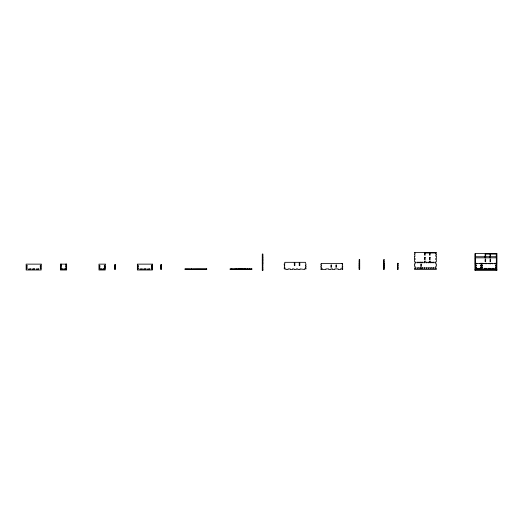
<?xml version="1.0" encoding="UTF-8"?>
<svg xmlns="http://www.w3.org/2000/svg" width="523" height="523" viewBox="0 0 523 523"><rect width="100%" height="100%" fill="white"/><g stroke="black" fill="none" stroke-linecap="round" stroke-linejoin="round"><path stroke-width="0.78" d="M475.028 254.1L475.57 254.1L475.57 258.375L475.028 258.375M496.85 254.1L485.115 254.1L485.115 258.048M262.298 255.191L262.847 255.191M475.028 255.191L475.57 255.191M496.301 255.191L496.85 255.191M262.298 256.29L262.847 256.29M475.028 256.29L475.57 256.29M485.115 256.29L485.664 256.29M490.051 256.29L490.6 256.29M496.301 256.29L496.85 256.29M475.57 256.728L485.115 256.728M485.664 256.728L490.051 256.728M490.6 256.728L496.301 256.728M262.298 257.388L262.847 257.388M262.298 257.826L262.847 257.826M475.028 257.826L496.85 257.826M262.298 258.375L262.847 258.375M496.85 258.375L496.301 258.375L496.301 254.1M262.298 259.473L262.847 259.473M475.028 259.473L475.57 259.473L475.57 260.565L475.028 260.565M496.85 259.473L496.301 259.473L496.301 260.565L496.85 260.565M262.298 259.578L262.847 259.578M262.298 260.565L262.847 260.565M262.298 260.676L262.847 260.676M262.298 261.663L262.847 261.663M475.028 261.663L475.57 261.663L475.57 262.762L475.028 262.762M496.85 261.663L496.301 261.663L496.301 262.762L496.85 262.762M359.138 261.886L359.687 261.886M383.627 261.886L384.176 261.886M262.298 262.762L262.847 262.762M262.298 262.873L262.847 262.873M262.298 263.311L262.847 263.311M359.138 263.422L359.687 263.422M383.627 263.422L384.176 263.422M262.298 263.86L262.847 263.86M397.519 263.86L398.068 263.86M475.028 263.86L475.682 263.585M496.301 263.86L496.85 263.86M359.138 264.076L359.687 264.076M383.627 264.076L384.176 264.076M262.298 265.063L262.847 265.063M359.138 265.063L359.687 265.063M383.627 265.063L384.176 265.063M496.19 265.063L495.641 265.063L495.641 266.161L496.19 266.161M397.519 265.285L398.068 265.285M66.258 265.612L65.708 265.612L65.708 266.71L66.258 266.71M114.72 265.612L115.269 265.612M137.752 265.612L138.301 265.612L138.301 266.71L137.752 266.71M152.01 265.612L151.461 265.612L151.461 266.71L152.01 266.71M160.783 265.612L161.332 265.612M359.138 265.612L359.687 265.612M383.627 265.612L384.176 265.612M359.138 266.272L359.687 266.272M383.627 266.272L384.176 266.272M99.37 266.71L99.913 266.71L99.913 265.612L99.37 265.612L99.37 268.9L99.913 268.9L99.913 267.809L99.37 267.809M104.848 266.71L104.299 266.71L104.299 265.612L104.848 265.612L104.848 268.9L102.658 268.9L102.658 269.45L103.757 269.45L103.757 268.9M114.72 266.71L115.269 266.71M160.783 266.71L161.332 266.71M262.298 267.26L262.847 267.26M359.138 267.26L359.687 267.26M383.627 267.26L384.176 267.26M496.19 267.26L495.641 267.26L495.641 268.351L496.19 268.351M397.519 267.475L398.068 267.475M66.258 267.809L65.708 267.809L65.708 268.9L66.258 268.9M104.848 267.809L104.299 267.809L104.299 268.9M114.72 267.809L115.269 267.809M137.752 267.809L138.301 267.809L138.301 268.9L137.752 268.9M152.01 267.809L151.461 267.809L151.461 268.9L152.01 268.9M160.783 267.809L161.332 267.809M359.138 267.809L359.687 267.809M383.627 267.809L384.176 267.809M114.72 268.9L115.269 268.9M160.783 268.9L161.332 268.9M262.298 268.9L262.847 268.9M359.138 268.9L359.687 268.9M383.627 268.9L384.176 268.9M397.519 268.9L398.068 268.9M496.301 268.9L496.19 263.965M262.298 269.45L262.847 269.45M475.028 269.45L496.85 269.45M262.298 269.999L262.847 269.999M475.028 269.999L475.57 269.999M496.301 269.999L496.85 269.999M496.575 269.45L496.575 263.585L475.302 263.585L475.302 269.45M496.301 270.548L496.301 263.311L494.549 263.311L494.549 263.86M495.203 268.9L495.203 269.45M494.111 268.9L494.111 269.45M493.012 268.9L493.012 269.45M492.352 263.86L492.352 263.311L488.953 263.311L488.953 263.86M491.914 268.9L491.914 269.45M490.816 268.9L490.816 269.45M490.6 254.1L490.6 258.048M490.6 263.311L490.6 263.86M490.051 254.1L490.051 258.048M490.051 263.311L490.051 263.86M489.724 268.9L489.724 269.45M489.064 268.351L489.064 268.9M488.626 268.9L488.626 269.45M487.528 268.9L487.528 269.45M486.763 263.86L486.763 263.311L485.115 263.311L485.115 263.86M486.429 268.9L486.429 269.45M485.664 254.1L485.664 258.048M485.337 268.9L485.337 269.45M484.239 268.9L484.239 269.45M483.141 268.9L483.141 269.45M482.919 263.86L482.919 263.311L480.068 263.311L480.068 263.86M481.827 263.311L481.827 263.86M481.827 268.9L481.827 269.45M481.552 263.585L481.552 269.45M481.278 263.311L481.278 263.86M481.278 268.9L481.278 269.45M479.964 268.9L479.964 269.45M478.865 268.9L478.865 269.45M477.767 268.9L477.767 269.45M476.78 263.86L476.78 263.311L475.57 263.311L475.57 270.548M476.669 268.9L476.669 269.45M435.796 253.001L435.796 254.1L436.345 254.1L436.345 255.191L435.796 255.191L435.796 256.29L436.345 256.29L436.345 258.486L435.796 258.486L435.796 259.578L436.345 259.578L436.345 261.775L434.698 262.213L434.698 262.762L435.796 262.762L435.796 263.965L436.345 263.965L436.345 266.161L435.796 266.161L435.796 267.809L434.698 267.809L434.698 268.351L436.345 268.351L436.345 269.45L414.517 269.45L414.517 268.351L416.164 268.351L416.164 267.809L415.066 267.809L415.066 266.161L414.517 266.161L414.517 263.965L415.066 263.965L415.066 262.762L416.164 262.762L416.164 262.213L414.517 261.775L414.517 259.578L415.066 259.578L415.066 258.486L414.517 258.486L414.517 256.29L415.066 256.29L414.517 254.1L415.066 254.1L415.066 253.001L414.517 253.001L414.517 252.452L436.345 252.452L436.345 253.001L424.611 253.001L424.611 255.191L425.16 255.191L425.16 253.001M430.096 253.001L430.096 255.191L429.546 255.191L429.546 253.001M251.328 268.9L251.328 269.45M250.229 268.9L250.229 269.45M249.576 268.9L249.576 269.45M249.138 268.9L249.138 269.45M248.039 268.9L248.039 269.45M247.379 268.9L247.379 269.45M246.941 268.9L246.941 269.45M245.843 268.9L245.843 269.45M245.627 268.9L245.627 269.45M245.078 268.9L245.078 269.45M244.856 268.9L244.856 269.45M244.744 268.9L244.744 269.45M243.98 268.9L243.98 269.45M243.653 268.9L243.653 269.45M242.554 268.9L242.554 269.45M242.057 268.9L242.057 269.45M241.789 268.9L241.789 269.45M241.456 268.9L241.456 269.45M240.691 268.9L240.691 269.45M240.358 268.9L240.358 269.45M240.142 268.9L240.142 269.45M239.867 268.9L239.867 269.45M239.266 268.9L239.266 269.45M238.279 268.9L238.279 269.45M238.168 268.9L238.168 269.45M237.945 268.9L237.945 269.45M236.854 268.9L236.854 269.45M236.304 268.9L236.304 269.45M236.082 268.9L236.082 269.45M235.095 268.9L235.095 269.45M234.984 268.9L234.984 269.45M233.892 268.9L233.892 269.45M232.794 268.9L232.794 269.45M231.807 268.9L231.807 269.45M231.696 268.9L231.696 269.45M230.597 268.9L230.597 269.45M206.186 268.9L206.186 269.45M205.088 268.9L205.088 269.45M203.996 268.9L203.996 269.45M202.898 268.9L202.898 269.45M201.8 268.9L201.8 269.45M200.701 268.9L200.701 269.45M199.609 268.9L199.609 269.45M198.511 268.9L198.511 269.45M197.413 268.9L197.413 269.45M196.315 268.9L196.315 269.45M195.223 268.9L195.223 269.45M194.125 268.9L194.125 269.45M193.026 268.9L193.026 269.45M191.712 268.9L191.712 269.45M191.163 268.9L191.163 269.45M189.849 268.9L189.849 269.45M188.751 268.9L188.751 269.45M187.652 268.9L187.652 269.45M186.554 268.9L186.554 269.45M185.462 268.9L185.462 269.45M152.01 264.514L152.01 269.45M144.878 268.9L144.878 269.45M137.752 264.514L137.752 269.45M66.258 264.135L66.258 269.45M65.708 264.135L65.708 264.514M61.322 264.135L61.322 264.514M60.773 264.135L60.773 264.514M33.662 268.9L33.662 269.45M496.85 253.55L475.028 253.55L475.028 270.548L496.85 270.548L496.85 253.55M262.847 254.1L262.298 254.1L262.298 270.548L262.847 270.548L262.847 254.1M425.16 257.388L424.611 257.388L424.611 259.578L425.16 259.578L425.16 257.388M430.096 257.388L429.546 257.388L429.546 259.578L430.096 259.578L430.096 257.388M485.664 259.473L485.115 259.473L485.115 261.663L485.664 261.663L485.664 259.473M490.6 259.473L490.051 259.473L490.051 261.663L490.6 261.663L490.6 259.473M359.687 259.689L359.138 259.689L359.138 269.45L359.687 269.45L359.687 259.689M384.176 259.689L383.627 259.689L383.627 269.45L384.176 269.45L384.176 259.689M425.16 261.114L424.611 261.114L424.611 262.213L423.735 262.213L423.735 262.762L424.826 262.762L425.16 261.114M430.096 261.114L429.546 261.114L429.546 262.213L430.096 262.213L430.096 261.114M418.361 262.213L417.262 262.213L417.262 262.762L418.361 262.762L418.361 262.213M420.773 262.213L419.453 262.213L419.453 262.762L420.773 262.762L420.773 262.213M422.636 262.213L421.322 262.213L421.322 262.762L422.636 262.762L422.636 262.213M427.023 262.213L425.925 262.213L425.925 262.762L427.023 262.762L427.023 262.213M429.213 262.213L428.121 262.213L428.121 262.762L429.213 262.762L429.213 262.213M431.41 262.213L430.311 262.213L430.311 262.762L431.41 262.762L431.41 262.213M433.6 262.213L432.508 262.213L432.508 262.762L433.6 262.762L433.6 262.213M294.318 262.324L284.78 262.324L284.78 263.965L284.231 263.965L284.231 265.063L284.78 265.063L284.231 267.26L284.78 267.26L284.78 268.351L284.231 268.351L284.231 268.9L285.872 268.9L285.872 269.45L288.068 269.45L288.068 268.9L290.258 268.9L290.258 269.45L292.455 269.45L292.455 268.9L294.044 268.9L294.044 269.45L296.24 269.45L296.24 268.9L297.829 268.9L297.829 269.45L300.019 269.45L300.019 268.9L304.412 269.45L304.412 268.9L306.053 268.9L306.053 268.351L305.504 268.351L305.504 267.26L306.053 267.26L306.053 266.161L305.504 266.161L305.504 265.063L306.053 265.063L305.504 262.324L299.803 262.324L299.803 265.612L299.254 265.612L299.254 262.324L294.867 262.324L294.867 265.612L294.318 265.612L294.318 262.324M398.068 263.311L397.519 263.311L397.519 269.45L398.068 269.45L398.068 263.311M342.134 263.422L321.41 263.422L321.41 263.965L320.861 263.965L320.861 265.063L321.41 265.063L321.41 266.161L320.861 266.161L320.861 267.26L321.41 267.26L320.861 269.45L321.41 269.45L321.41 268.9L322.613 268.9L322.613 269.45L325.907 269.45L325.907 268.9L328.758 268.9L328.758 269.45L330.948 269.45L330.948 268.9L332.595 268.9L332.595 269.45L334.785 269.45L334.785 268.9L338.185 268.9L338.185 269.45L340.381 269.45L340.381 268.9L342.134 268.9L342.134 269.45L342.683 269.45L342.683 268.351L342.134 268.351L342.134 267.26L342.683 267.26L342.683 266.161L342.134 266.161L342.683 263.965L342.134 263.965L342.134 263.422M41.173 264.135L26.15 264.135L26.15 269.999L41.173 269.999L41.173 264.135M66.643 264.135L60.387 264.135L60.387 269.999L66.643 269.999L66.643 264.135M105.234 264.135L98.984 264.135L98.984 269.999L105.234 269.999L105.234 264.135M152.396 264.135L137.366 264.135L137.366 269.999L152.396 269.999L152.396 264.135M421.322 264.187L420.773 264.187L420.773 266.384L421.322 266.384L421.322 264.187M115.269 264.514L114.72 264.514L114.72 269.45L115.269 269.45L115.269 264.514M161.332 264.514L160.783 264.514L160.783 269.45L161.332 269.45L161.332 264.514M331.497 265.063L330.948 265.063L330.948 267.26L331.497 267.26L331.497 265.063M336.433 265.063L335.884 265.063L335.884 267.26L336.433 267.26L336.433 265.063M476.231 265.063L475.682 265.063L475.682 266.161L476.231 266.161L476.231 265.063M481.167 265.063L480.617 265.063L480.617 266.161L481.167 266.161L481.167 265.063M482.481 265.063L481.931 265.063L481.931 266.161L482.481 266.161L482.481 265.063M27.085 265.612L26.536 265.612L26.536 266.71L27.085 266.71L27.085 265.612M40.794 265.612L40.245 265.612L40.245 266.71L40.794 266.71L40.794 265.612M61.322 265.612L60.773 265.612L60.773 266.71L61.322 266.71L61.322 265.612M476.231 267.26L475.682 267.26L475.682 268.351L476.231 268.351L476.231 267.26M481.167 267.26L480.617 267.26L480.617 268.351L481.167 268.351L481.167 267.26M482.481 267.26L481.931 267.26L481.931 268.351L482.481 268.351L482.481 267.26M27.085 267.809L26.536 267.809L26.536 268.9L27.085 268.9L27.085 267.809M40.794 267.809L40.245 267.809L40.245 268.9L40.794 268.9L40.794 267.809M61.322 267.809L60.773 267.809L60.773 268.9L61.322 268.9L61.322 267.809M418.361 267.809L417.262 267.809L417.262 268.351L418.361 268.351L418.361 267.809M420.773 267.809L419.453 267.809L419.453 268.351L420.773 268.351L420.773 267.809M422.636 267.809L421.322 267.809L421.322 268.351L422.636 268.351L422.636 267.809M424.826 267.809L423.735 267.809L423.735 268.351L424.826 268.351L424.826 267.809M427.023 267.809L425.925 267.809L425.925 268.351L427.023 268.351L427.023 267.809M429.213 267.809L428.121 267.809L428.121 268.351L429.213 268.351L429.213 267.809M431.41 267.809L430.311 267.809L430.311 268.351L431.41 268.351L431.41 267.809M433.6 267.809L432.508 267.809L432.508 268.351L433.6 268.351L433.6 267.809M477.878 268.351L476.78 268.351L476.78 268.9L477.878 268.9L477.878 268.351M480.068 268.351L478.976 268.351L478.976 268.9L480.068 268.9L480.068 268.351M486.325 268.351L484.128 268.351L484.128 268.9L486.325 268.9L486.325 268.351M490.162 268.351L487.966 268.351L487.966 268.9L490.162 268.9L490.162 268.351M494 268.351L491.803 268.351L491.803 268.9L494 268.9L494 268.351M30.922 268.9L28.726 268.9L28.726 269.45L30.922 269.45L30.922 268.9M34.76 268.9L32.563 268.9L32.563 269.45L34.76 269.45L34.76 268.9M38.597 268.9L36.407 268.9L36.407 269.45L38.597 269.45L38.597 268.9M62.969 268.9L61.871 268.9L61.871 269.45L62.969 269.45L62.969 268.9M65.159 268.9L64.061 268.9L64.061 269.45L65.159 269.45L65.159 268.9M101.56 268.9L100.462 268.9L100.462 269.45L101.56 269.45L101.56 268.9M142.138 268.9L139.948 268.9L139.948 269.45L142.138 269.45L142.138 268.9M145.976 268.9L143.786 268.9L143.786 269.45L145.976 269.45L145.976 268.9M149.813 268.9L147.623 268.9L147.623 269.45L149.813 269.45L149.813 268.9M206.735 268.9L184.913 268.9L184.913 269.45L206.735 269.45L206.735 268.9M251.877 268.9L230.055 268.9L230.055 269.45L251.877 269.45L251.877 268.9"/></g></svg>
